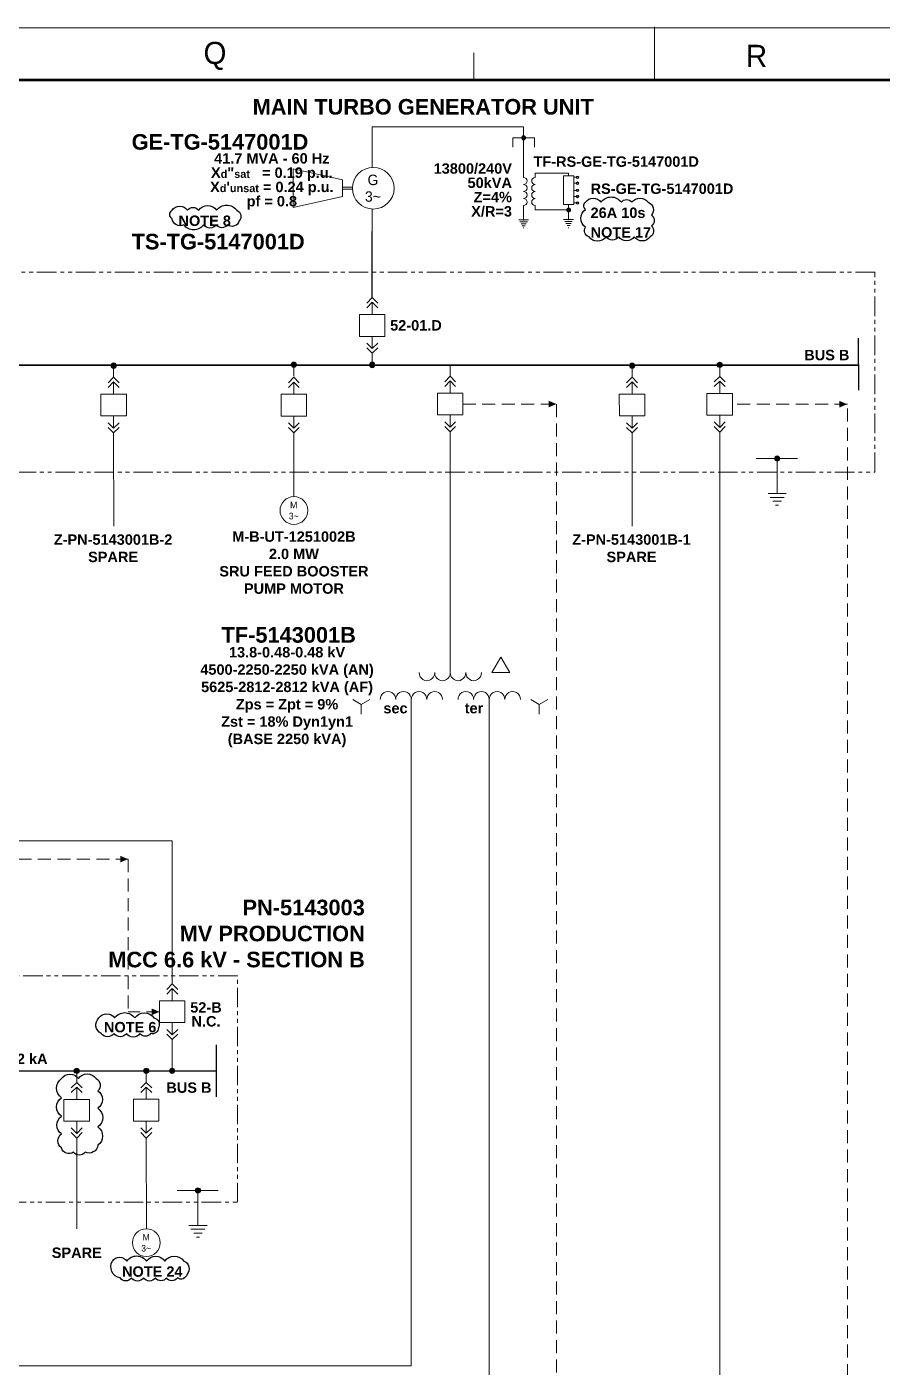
# Model space of a CAD drawing. Extents: x 0 to 1189, y 0 to 841.
# Drawn here: x 882.9 to 1047.6, y 583.4 to 841.2 of the extents above; entities that cross this region are included whole.
import ezdxf

# ---------------------------------------------------------------- set-up
doc = ezdxf.new("R2010")
doc.units = 0
doc.header["$MEASUREMENT"] = 0
for name, pattern in [('DGN2', [9.513832, 4.756916, -4.756916]), ('HIDDEN', [0.375, 0.25, -0.125]), ('PHANTOM', [2.5, 1.25, -0.25, 0.25, -0.25, 0.25, -0.25])]:
    doc.linetypes.add(name, pattern=pattern)
for name, color, linetype in [('Border', 7, 'Continuous'), ('BORDER_TEXT', 7, 'Continuous'), ('E-BOARD', 4, 'PHANTOM'), ('E-BUSBAR', 5, 'Continuous'), ('E-CONNECTION DOT', 7, 'Continuous'), ('E-CONTRL. & DATA CABLE', 9, 'HIDDEN'), ('E-NOTE TEXT', 7, 'Continuous'), ('E-POWER CABLE', 3, 'Continuous'), ('E-SYMBOL', 2, 'Continuous'), ('E-TEXT 2', 7, 'Continuous'), ('E-TEXT 3', 3, 'Continuous'), ('REV CLOUD', 1, 'Continuous')]:
    doc.layers.add(name, color=color, linetype=linetype)
doc.layers.add('Level 1', color=7, linetype='Continuous', lineweight=0)
doc.styles.add('P80-ARIAL', font='arialbd.ttf')
doc.styles.add('P80-ARIAL-1', font='arialbd.ttf')
doc.styles.add('Styledgn032', font='arialbd.ttf')
doc.styles.add('Styledgn100', font='arialbd.ttf')

# ---------------------------------------------------------------- blocks, each defined once
blk = doc.blocks.new('ATERR1')
at = {"layer": 'E-SYMBOL', "linetype": 'Continuous'}
h = blk.add_hatch(color=256, dxfattribs=at)
edge = h.paths.add_edge_path()
edge.add_arc((0, 0), 10, 0, 360)
at = {"layer": 'E-SYMBOL', "linetype": 'Continuous', "lineweight": -2}
for p, q in [((-80.3, 0), (77.9, 0)), ((0, 0), (0, -134.4)), ((-35, -134.4), (35, -134.4)), ((-26.8, -149.4), (26.8, -149.4)), ((-16.4, -164.4), (16.4, -164.4)), ((-5.8, -179.4), (5.8, -179.4))]:
    blk.add_line(p, q, dxfattribs=at)
blk.add_circle((0, 0), 10, dxfattribs=at)
blk = doc.blocks.new('AnonymousCell697')
at = {"layer": 'E-SYMBOL', "linetype": 'Continuous', "lineweight": 13}
for centre, major_axis in [((1.5, 2.58), (0, 1.54)), ((4.5, 2.58), (0, 1.54)), ((-4.5, 2.58), (0, 1.54)), ((-1.5, 2.58), (0, 1.54)), ((-12, -2.58), (0, -1.54)), ((-9, -2.58), (0, -1.54)), ((-6, -2.58), (0, -1.54)), ((-3, -2.58), (0, -1.54)), ((3, -2.58), (0, -1.54)), ((6, -2.58), (0, -1.54)), ((9, -2.57), (0, -1.54)), ((12, -2.57), (0, -1.54))]:
    blk.add_ellipse(centre, major_axis=major_axis, ratio=0.975, start_param=1.570796, end_param=4.712389, dxfattribs=at)
blk = doc.blocks.new('AnonymousCell695')
at = {"layer": 'E-SYMBOL', "linetype": 'Continuous', "lineweight": 0}
for p, q in [((-17.12, -3.56), (-18.75, -2.62)), ((-17.12, -3.56), (-15.5, -2.62)), ((-17.12, -5.43), (-17.12, -3.56)), ((17.12, -3.55), (15.5, -2.61)), ((17.12, -3.55), (18.75, -2.61)), ((17.12, -5.43), (17.12, -3.55))]:
    blk.add_line(p, q, dxfattribs=at)
at = {"layer": 'E-SYMBOL', "linetype": 'Continuous', "lineweight": 0, "flags": 128}
blk.add_lwpolyline([(9.73, 5.54), (8, 2.54), (11.46, 2.54), (9.73, 5.54)], dxfattribs=at)
at = {"layer": 'E-SYMBOL', "linetype": 'Continuous', "lineweight": 13}
blk.add_blockref('AnonymousCell697', (0, -0.04), dxfattribs=at)
at = {"layer": 'E-TEXT 2', "color": 7, "linetype": 'Continuous', "lineweight": 0, "char_height": 2, "attachment_point": 2, "rotation": 0.0158, "line_spacing_factor": 1.057056}
for s, insert, style in [('sec', (-10.54, -3.29), 'P80-ARIAL-1'), ('ter', (4.56, -3.28), 'Styledgn032')]:
    blk.add_mtext(s, dxfattribs=dict(at, insert=insert, style=style))
blk = doc.blocks.new('CONEX31')
at = {"layer": 'E-CONNECTION DOT', "linetype": 'Continuous'}
h = blk.add_hatch(color=7, dxfattribs=at)
edge = h.paths.add_edge_path()
edge.add_arc((0, 0), 10, 0, 360)
at = {"layer": 'E-CONNECTION DOT', "color": 7, "linetype": 'Continuous', "lineweight": -2}
blk.add_circle((0, 0), 10, dxfattribs=at)
blk = doc.blocks.new('MOT3PH1')
at = {"layer": 'E-SYMBOL', "linetype": 'Continuous', "lineweight": -2}
blk.add_circle((0, -53.4), 53.4, dxfattribs=at)
at = {"layer": 'E-SYMBOL', "linetype": 'Continuous', "lineweight": -2, "char_height": 25, "attachment_point": 5, "line_spacing_factor": 0.8, "style": 'P80-ARIAL-1'}
for s, insert in [('{\\Fdgn000|c0;M}', (-0.8, -32.3)), ('{\\Fdgn000|c0;3~}', (-0.8, -74.9))]:
    blk.add_mtext(s, dxfattribs=dict(at, insert=insert))
blk = doc.blocks.new('MV CB')
at = {"layer": 'E-SYMBOL', "linetype": 'Continuous', "lineweight": 13}
for p, q in [((0, -3.26), (0, -0.91)), ((0, -7.45), (0, -9.8))]:
    blk.add_line(p, q, dxfattribs=at)
at = {"layer": 'E-SYMBOL', "linetype": 'Continuous', "lineweight": 13, "flags": 128}
for points in [[(1.05, -1.05), (0, 0), (-1.05, -1.05)], [(1.05, -1.96), (0, -0.91), (-1.05, -1.96)], [(2.44, -3.26), (-2.46, -3.26), (-2.45, -7.45), (2.44, -7.45), (2.44, -3.26)], [(1.05, -8.75), (0, -9.8), (-1.05, -8.75)], [(1.05, -9.66), (0, -10.71), (-1.05, -9.66)]]:
    blk.add_lwpolyline(points, dxfattribs=at)
blk = doc.blocks.new('3PH GEN')
at = {"layer": 'E-SYMBOL', "linetype": 'Continuous', "lineweight": 13}
for p, q in [((-5.92, 1.63), (-5.92, -1.62)), ((-5.92, 0.19), (-4, 0.19)), ((-5.92, -0.19), (-4, -0.19))]:
    blk.add_line(p, q, dxfattribs=at)
at = {"layer": 'E-SYMBOL', "linetype": 'Continuous', "lineweight": 13, "flags": 128}
for points in [[(-15.39, -0.37), (-15.4, 3.7), (-5.92, 1.63)], [(-15.39, 0.37), (-15.39, -3.7), (-5.92, -1.62)]]:
    blk.add_lwpolyline(points, dxfattribs=at)
at = {"layer": 'E-SYMBOL', "linetype": 'Continuous', "lineweight": 13}
blk.add_circle((0, 0), 4.01, dxfattribs=at)
at = {"layer": 'E-SYMBOL', "linetype": 'Continuous', "lineweight": 13, "char_height": 2, "attachment_point": 5, "rotation": 0.0158, "line_spacing_factor": 0.8, "style": 'P80-ARIAL-1'}
for s, insert in [('{\\Fdgn000|c0;G}', (-0.06, 1.59)), ('{\\Fdgn000|c0;3~}', (-0.06, -1.61))]:
    blk.add_mtext(s, dxfattribs=dict(at, insert=insert))
blk = doc.blocks.new('A$C648f9ce4')
at = {"layer": 'Border', "linetype": 'Continuous', "lineweight": 0}
for p, q in [((1003.77, 841.18), (1003.77, 831.18)), ((968.95, 836.17), (968.95, 831.17))]:
    blk.add_line(p, q, dxfattribs=at)
at = {"layer": 'Border', "linetype": 'Continuous', "lineweight": 53}
blk.add_line((25, 831), (1179, 831), dxfattribs=at)
at = {"layer": 'Border', "linetype": 'Continuous', "lineweight": 0, "flags": 128}
blk.add_lwpolyline([(0, 0), (1189, 0), (1189, 841), (0, 841), (0, 0)], dxfattribs=at)
at = {"layer": 'BORDER_TEXT', "linetype": 'Continuous', "lineweight": 0, "char_height": 4.2473, "attachment_point": 5, "rotation": 0.0158, "line_spacing_factor": 0.8, "style": 'Styledgn032'}
for s, insert in [('{\\Fdgn000|c0;\\W0.99857;Q}', (919.16, 835.57)), ('{\\Fdgn000|c0;\\W0.99857;R}', (1023.37, 835.59))]:
    blk.add_mtext(s, dxfattribs=dict(at, insert=insert))
blk = doc.blocks.new('CONEX34')
at = {"layer": 'E-CONNECTION DOT', "linetype": 'Continuous'}
h = blk.add_hatch(color=7, dxfattribs=at)
edge = h.paths.add_edge_path()
edge.add_arc((0, 0), 10, 0, 360)
at = {"layer": 'E-CONNECTION DOT', "color": 7, "linetype": 'Continuous', "lineweight": 0}
blk.add_circle((0, 0), 10, dxfattribs=at)
blk = doc.blocks.new('TRAFO1')
at = {"layer": 'E-SYMBOL', "linetype": 'Continuous', "lineweight": 0}
for centre, start, end in [((-42, 0), 180, 360), ((-14, 0), 180, 360), ((14, 0), 180, 360), ((42, 0), 180, 360), ((-42, -46.9), 0, 180), ((-14, -46.9), 0, 180), ((14, -46.9), 0, 180), ((42, -46.9), 0, 180)]:
    blk.add_arc(centre, 14, start, end, dxfattribs=at)
blk = doc.blocks.new('TERRA1')
at = {"layer": 'E-SYMBOL', "linetype": 'Continuous', "lineweight": -2}
for p, q in [((0, 0), (0, -17.74)), ((-13.343, -17.74), (13.343, -17.74)), ((-10.243, -23.11), (10.243, -23.11)), ((-7.142, -28.48), (7.142, -28.48)), ((-4.046, -33.843), (4.046, -33.843)), ((-0.946, -39.213), (0.946, -39.213))]:
    blk.add_line(p, q, dxfattribs=at)
blk.add_point((0.007, -17.74), dxfattribs=at)
blk = doc.blocks.new('RESISTOR WITH TAP CHANGER')
at = {"layer": 'E-SYMBOL', "linetype": 'Continuous', "lineweight": 0}
for p, q in [((1.7, -0.26), (1, -0.26)), ((1.7, -0.26), (1, -0.26)), ((1.7, -0.26), (1, -0.26)), ((1.7, -0.26), (1, -0.26)), ((1.7, -1.41), (1, -1.41)), ((1.7, -1.41), (1, -1.41)), ((1.7, -1.41), (1, -1.41)), ((1.7, -1.41), (1, -1.41)), ((1.7, -2.77), (1, -2.77)), ((1.7, -2.77), (1, -2.77)), ((1.7, -2.77), (1, -2.77)), ((1.7, -2.77), (1, -2.77)), ((1.7, -3.93), (1, -3.93)), ((1.7, -3.93), (1, -3.93)), ((1.7, -3.93), (1, -3.93)), ((1.7, -3.93), (1, -3.93)), ((1.7, -5.2), (1, -5.2)), ((1.7, -5.2), (1, -5.2)), ((1.7, -5.2), (1, -5.2)), ((1.7, -5.2), (1, -5.2))]:
    blk.add_line(p, q, dxfattribs=at)
at = {"layer": 'E-SYMBOL', "linetype": 'Continuous', "lineweight": 13, "flags": 128}
blk.add_lwpolyline([(1, 0.01), (-1, 0.01), (-1, -5.5), (1.01, -5.5), (1, 0.01)], dxfattribs=at)
at = {"layer": 'E-SYMBOL', "linetype": 'Continuous', "lineweight": 0}
for centre in [(1.7, -0.26), (1.7, -0.26), (1.7, -0.26), (1.7, -0.26), (1.7, -1.41), (1.7, -1.41), (1.7, -1.41), (1.7, -1.41), (1.7, -2.77), (1.7, -2.77), (1.7, -2.77), (1.7, -2.77), (1.7, -3.93), (1.7, -3.93), (1.7, -3.93), (1.7, -3.93), (1.7, -5.2), (1.7, -5.2), (1.7, -5.2), (1.7, -5.2)]:
    blk.add_circle(centre, 0.25, dxfattribs=at)
blk = doc.blocks.new('A$Cf892fd55')
at = {"layer": 'E-CONNECTION DOT', "linetype": 'Continuous'}
h = blk.add_hatch(color=256, dxfattribs=at)
edge = h.paths.add_edge_path()
edge.add_arc((0, 0), 0.5, 0, 360)
at = {"layer": 'E-CONNECTION DOT', "color": 7, "linetype": 'Continuous', "lineweight": 13}
blk.add_circle((0, 0), 0.5, dxfattribs=at)
at = {"layer": 'E-CONTRL. & DATA CABLE', "lineweight": 13, "ltscale": 10}
blk.add_point((0.19, 0.01), dxfattribs=at)
at = {"layer": 'E-POWER CABLE', "linetype": 'Continuous', "lineweight": 13}
for p, q in [((0, -2.22), (0, 0)), ((0.01, -30.38), (0, -12.92))]:
    blk.add_line(p, q, dxfattribs=at)
blk.add_blockref('MV CB', (0, -2.22))

msp = doc.modelspace()

# ---------------------------------------------------------------- hatches: boundary and pattern name
at = {"layer": 'E-CONNECTION DOT', "linetype": 'Continuous'}
h = msp.add_hatch(color=256, dxfattribs=at)
edge = h.paths.add_edge_path()
edge.add_arc((899.66, 776.01), 0.5, 0, 360)
h = msp.add_hatch(color=256, dxfattribs=at)
edge = h.paths.add_edge_path()
edge.add_arc((934.34, 776.22), 0.5, 0, 360)
h = msp.add_hatch(color=256, dxfattribs=at)
edge = h.paths.add_edge_path()
edge.add_arc((949.42, 776.21), 0.5, 0, 360)
h = msp.add_hatch(color=256, dxfattribs=at)
edge = h.paths.add_edge_path()
edge.add_arc((999.43, 776.01), 0.5, 0, 360)
h = msp.add_hatch(color=256, dxfattribs=at)
edge = h.paths.add_edge_path()
edge.add_arc((1016.29, 776.18), 0.5, 0, 360)
h = msp.add_hatch(color=256, dxfattribs=at)
edge = h.paths.add_edge_path()
edge.add_arc((905.94, 640.43), 0.5, 0, 360)
h = msp.add_hatch(color=256, dxfattribs=at)
edge = h.paths.add_edge_path()
edge.add_arc((910.94, 640.43), 0.5, 0, 360)
at = {"layer": 'E-CONTRL. & DATA CABLE', "ltscale": 10}
for points in [[(984.87, 768.64), (983.38, 769.28), (983.38, 768.01)], [(1040.82, 768.61), (1039.33, 769.25), (1039.33, 767.98)], [(902.43, 681.14), (900.93, 681.77), (900.93, 680.5)], [(908.48, 651.78), (906.99, 651.14), (906.99, 652.41)]]:
    msp.add_hatch(color=256, dxfattribs=at).paths.add_polyline_path(points)

# ---------------------------------------------------------------- linework, layer by layer
at = {"layer": 'E-BOARD', "lineweight": 13, "ltscale": 3}
for points in [[(558.47, 755.56), (1046.15, 755.56), (1046.15, 793.98), (558.47, 793.98)], [(849.09, 615.16), (923.5, 615.16), (923.5, 658.69), (849.09, 658.69)]]:
    msp.add_lwpolyline(points, close=True, dxfattribs=at)
at = {"layer": 'E-BUSBAR', "linetype": 'Continuous', "lineweight": 30}
for p, q in [((1042.96, 781.3), (1042.97, 771.3)), ((919.41, 645.43), (919.41, 635.43)), ((828.3, 640.42), (919.41, 640.44))]:
    msp.add_line(p, q, dxfattribs=at)
at = {"layer": 'E-BUSBAR', "linetype": 'Continuous', "lineweight": 40}
msp.add_line((581.2, 776.06), (1042.93, 776.18), dxfattribs=at)
at = {"layer": 'E-CONNECTION DOT', "color": 7, "linetype": 'Continuous', "lineweight": 13}
for centre in [(899.66, 776.01), (934.34, 776.22), (949.42, 776.21), (999.43, 776.01), (1016.29, 776.18), (905.94, 640.43), (910.94, 640.43)]:
    msp.add_circle(centre, 0.5, dxfattribs=at)
at = {"layer": 'E-CONTRL. & DATA CABLE', "lineweight": 0, "ltscale": 10}
for p, q in [((966.86, 768.64), (984.88, 768.64)), ((984.88, 768.64), (984.88, 581.69)), ((806.34, 681.15), (902.43, 681.15)), ((902.43, 681.15), (902.43, 651.78)), ((908.48, 651.78), (902.43, 651.78))]:
    msp.add_line(p, q, dxfattribs=at)
msp.add_lwpolyline([(978.76, 296.2), (1040.87, 296.2), (1040.87, 315.3), (1040.91, 315.3), (1040.91, 768.61), (1018.73, 768.61)], dxfattribs=at)
at = {"layer": 'E-POWER CABLE', "linetype": 'Continuous', "lineweight": 13}
for p, q in [((949.42, 821.95), (949.42, 814.12)), ((978.55, 821.95), (949.42, 821.95)), ((978.55, 821.95), (978.55, 820.42)), ((978.55, 820.42), (978.56, 812.22)), ((980.77, 812.22), (980.77, 813.05)), ((987.2, 813.05), (980.77, 813.05)), ((987.2, 812.5), (987.2, 813.05)), ((978.56, 806.8), (978.56, 805.35)), ((980.77, 806.8), (980.77, 805.97)), ((949.43, 806.11), (949.43, 789.11)), ((987.22, 805.97), (980.77, 805.97)), ((949.43, 778.39), (949.43, 776.11)), ((899.66, 773.8), (899.66, 776.01)), ((934.34, 774), (934.34, 776.22)), ((964.42, 773.99), (964.42, 776.21)), ((999.43, 773.8), (999.43, 776.01)), ((1016.29, 773.96), (1016.29, 776.18)), ((899.67, 745.13), (899.66, 763.09)), ((934.35, 750.84), (934.35, 763.3)), ((964.45, 716.95), (964.43, 763.28)), ((999.44, 745.13), (999.43, 763.09)), ((1016.32, 338.8), (1016.3, 763.25)), ((956.94, 711.83), (956.94, 583.72)), ((971.94, 711.84), (971.94, 561.14)), ((910.94, 646.43), (910.94, 640.43)), ((905.94, 638.21), (905.94, 640.43)), ((905.95, 610.05), (905.94, 627.51)), ((956.94, 583.72), (574.01, 583.72))]:
    msp.add_line(p, q, dxfattribs=at)
at = {"layer": 'E-POWER CABLE', "linetype": 'Continuous', "lineweight": 13, "ltscale": 0.25}
for p, q in [((987.2, 805.4), (987.2, 807)), ((814.41, 684.66), (910.93, 684.66)), ((910.93, 657.14), (910.93, 684.66))]:
    msp.add_line(p, q, dxfattribs=at)
at = {"layer": 'E-POWER CABLE'}
msp.add_line((949.43, 789.11), (949.43, 801.84), dxfattribs=at)
at = {"layer": 'E-SYMBOL', "linetype": 'Continuous', "lineweight": 13, "flags": 128}
msp.add_lwpolyline([(980.63, 818.04), (980.63, 819.83), (976.45, 819.83), (976.46, 818.04)], dxfattribs=at)
at = {"layer": 'REV CLOUD'}
for points in [[(910.89, 805.9, -0.520567), (913.87, 805.9, -0.520567), (916.02, 805.9, -0.520567), (919.47, 805.9, -0.520567), (923.35, 805.9, -0.520567), (923.83, 803.84, -0.520567), (921.56, 803.1, -0.520567), (919.43, 803.1, -0.520567), (916.97, 803.1, -0.520567), (913.17, 803.1, -0.520567), (910.89, 804.28, -0.520567)], [(990.47, 807.44, -0.520567), (993.43, 807.44, -0.520567), (997.36, 807.44, -0.520567), (999.41, 807.44, -0.520567), (1002.53, 807.44, -0.520567), (1003.16, 804.99, -0.520567), (1003.16, 802.91, -0.520567), (1002.9, 800.79, -0.520567), (999.86, 800.79, -0.520567), (996.87, 800.79, -0.520567), (994.38, 800.79, -0.520567), (991.14, 800.79, -0.520567), (990.47, 802.63, -0.520567), (990.47, 806.08, -0.520567)], [(896.82, 650.6, -0.520567), (899.84, 650.6, -0.520567), (903.73, 650.6, -0.520567), (907.42, 650.6, -0.520567), (908.27, 648.74, -0.520567), (906.78, 647.6, -0.520567), (904.72, 647.6, -0.520567), (902.13, 647.6, -0.520567), (899.73, 647.6, -0.520567), (897.26, 647.6, -0.520567)], [(889.61, 638.94, -0.520567), (892.87, 638.94, -0.520567), (896.27, 638.94, -0.520567), (896.62, 636.59, -0.520567), (896.62, 633.22, -0.520567), (896.62, 629.65, -0.520567), (896.62, 626.14, -0.520567), (894.17, 624.79, -0.520567), (891.94, 624.79, -0.520567), (889.61, 625.6, -0.520567), (889.61, 628.29, -0.520567), (889.61, 631.7, -0.520567), (889.61, 635.25, -0.520567)], [(899.42, 603.85, -0.520567), (902.19, 603.85, -0.520567), (905.99, 603.85, -0.520567), (909.51, 603.85, -0.520567), (913.15, 603.85, -0.520567), (913.79, 601.3, -0.520567), (911.92, 600.6, -0.520567), (909.81, 600.6, -0.520567), (907.71, 600.6, -0.520567), (905.43, 600.6, -0.520567), (903.08, 600.6, -0.520567), (900.89, 600.6, -0.520567)]]:
    msp.add_lwpolyline(points, format="xyb", close=True, dxfattribs=at)

# ---------------------------------------------------------------- block references
for name, p in [('3PH GEN', (949.62, 810.14)), ('RESISTOR WITH TAP CHANGER', (987.2, 812.5)), ('MV CB', (949.43, 789.11)), ('MV CB', (899.66, 773.8)), ('MV CB', (934.34, 773.79)), ('MV CB', (964.42, 773.99)), ('MV CB', (999.43, 773.8)), ('MV CB', (1016.29, 773.96)), ('MV CB', (910.93, 657.14)), ('MV CB', (905.94, 638.21))]:
    msp.add_blockref(name, p)
at = {"color": 7, "linetype": 'Continuous', "lineweight": 0}
msp.add_blockref('AnonymousCell695', (964.44, 714.45), dxfattribs=at)
at = {"color": 1}
msp.add_blockref('A$Cf892fd55', (892.55, 640.42), dxfattribs=at)
at = {"layer": 'Border'}
msp.add_blockref('A$C648f9ce4', (0, 0), dxfattribs=at)
at = {"layer": 'Level 1', "color": 7, "linetype": 'Continuous', "lineweight": 13, "extrusion": (0, 0, -1), "xscale": 0.03774705684750002, "yscale": 0.03871493010000003, "zscale": -0.06288975000000001, "rotation": 359.9841592743838}
for p in [(-978.54, 819.83), (-987.22, 805.97)]:
    msp.add_blockref('CONEX34', p, dxfattribs=at)
at = {"layer": 'Level 1', "color": 5, "linetype": 'DGN2', "lineweight": 13, "extrusion": (0, 0, -1), "zscale": -0.06288975000000001}
for name, p, xscale, yscale, rotation in [('TRAFO1', (-980.77, 809.51), 0.04839366262500002, 0.04718382105937503, 89.98415927440303), ('TERRA1', (-978.56, 805.35), 0.07077573158906253, 0.07259049393750001, 359.9841592744069), ('TERRA1', (-987.2, 805.4), 0.07077573158906253, 0.07259049393750001, 359.9841592744069)]:
    msp.add_blockref(name, p, dxfattribs=dict(at, xscale=xscale, yscale=yscale, rotation=rotation))
at = {"layer": 'Level 1', "color": 7, "linetype": 'Continuous', "lineweight": 13, "xscale": 0.05000000000000002, "yscale": 0.05000000000000002, "zscale": 0.05000000000000002, "rotation": 0.01584072561617136}
for p in [(949.42, 776.12), (905.94, 640.43), (910.94, 640.43)]:
    msp.add_blockref('CONEX31', p, dxfattribs=at)
at = {"layer": 'Level 1', "color": 1, "linetype": 'Continuous', "lineweight": 13, "rotation": 0.01584072561617136}
for name, p, xscale, yscale, zscale in [('ATERR1', (1027.34, 758.16), 0.05000000000000002, 0.05000000000000002, 0.05000000000000002), ('MOT3PH1', (934.35, 750.84), 0.05000000000000006, 0.05000000000000006, 0.05000000000000006), ('ATERR1', (915.88, 617.43), 0.05000000000000002, 0.05000000000000002, 0.05000000000000002), ('MOT3PH1', (905.95, 610.05), 0.05000000000000006, 0.05000000000000006, 0.05000000000000006)]:
    msp.add_blockref(name, p, dxfattribs=dict(at, xscale=xscale, yscale=yscale, zscale=zscale))

# ---------------------------------------------------------------- texts
at = {"layer": 'E-NOTE TEXT', "linetype": 'Continuous', "lineweight": 0, "char_height": 2, "attachment_point": 7, "rotation": 0.0158, "line_spacing_factor": 0.8, "style": 'Styledgn100'}
for s, insert in [('NOTE 8', (912.14, 802.86)), ('NOTE 17', (991.44, 800.62)), ('NOTE 6', (897.79, 647.8)), ('NOTE 24', (901.27, 600.8))]:
    msp.add_mtext(s, dxfattribs=dict(at, insert=insert))
at = {"layer": 'E-NOTE TEXT', "linetype": 'Continuous', "lineweight": 0, "insert": (991.44, 804.4), "char_height": 2, "width": 24.5171, "attachment_point": 7, "rotation": 0.0158, "line_spacing_factor": 0.8, "style": 'Styledgn100'}
msp.add_mtext('26A 10s', dxfattribs=at)
at = {"layer": 'E-TEXT 2', "linetype": 'Continuous', "lineweight": 0, "char_height": 2, "rotation": 0.0158}
for s, insert, attachment_point, line_spacing_factor, style in [('\\pxqc;41.7 MVA - 60 Hz\\PX{\\H0.75x;d}"{\\H0.75x;sat    }= 0.19 p.u.\\PX{\\H0.75x;d}\'{\\H0.75x;unsat} = 0.24 p.u.\\Ppf = 0.8', (918.22, 806.04), 7, 0.822995, 'P80-ARIAL'), ('TF-RS-GE-TG-5147001D', (980.46, 815.24), 4, 0.8, 'Styledgn100'), ('BUS B', (1041.25, 778.05), 6, 0.8, 'Styledgn100'), ('\\pxsm1;M-B-UT-1251002B\\P2.0 MW\\PSRU FEED BOOSTER\\PPUMP MOTOR', (934.35, 744.16), 2, 0.8, 'Styledgn100'), ('52-B\\PN.C.', (917.43, 651.27), 5, 0.8, 'Styledgn100'), ('Ik=31.5 kA / 1 s - Ip=82 kA', (869.93, 642.43), 5, 0.8, 'P80-ARIAL'), ('BUS B', (914.15, 637.19), 5, 0.8, 'Styledgn100'), ('SPARE', (892.56, 605.44), 5, 0.8, 'Styledgn032')]:
    msp.add_mtext(s, dxfattribs=dict(at, insert=insert, attachment_point=attachment_point, line_spacing_factor=line_spacing_factor, style=style))
for s, insert, width, attachment_point, line_spacing_factor, style in [('\\pxqr;13800/240V\\P50kVA\\PZ=4%\\PX/R=3', (976.31, 809.79), 34.2169, 6, 0.822995, 'P80-ARIAL'), ('RS-GE-TG-5147001D', (991.44, 810.03), 27.2688, 4, 0.8, 'Styledgn100'), ('52-01.D', (952.87, 783.76), 11.7859, 4, 0.8, 'Styledgn100'), ('\\pxsm1;Z-PN-5143001B-2\\PSPARE', (899.55, 740.9), 25.2236, 5, 0.8, 'P80-ARIAL-1'), ('\\pxsm1;Z-PN-5143001B-1\\PSPARE', (999.32, 740.9), 25.2236, 5, 0.8, 'P80-ARIAL-1')]:
    msp.add_mtext(s, dxfattribs=dict(at, insert=insert, width=width, attachment_point=attachment_point, line_spacing_factor=line_spacing_factor, style=style))
at = {"layer": 'E-TEXT 2', "linetype": 'Continuous', "lineweight": 13, "insert": (908.65, 721.92), "char_height": 2, "width": 48.7582, "attachment_point": 1, "style": 'Styledgn100'}
msp.add_mtext('\\pxqc;13.8-0.48-0.48 kV\\P4500-2250-2250 kVA (AN)\\P5625-2812-2812 kVA (AF)\\PZps = Zpt = 9%\\PZst = 18% Dyn1yn1\\P(BASE 2250 kVA)', dxfattribs=at)
at = {"layer": 'E-TEXT 3', "linetype": 'Continuous', "lineweight": 0, "char_height": 3, "rotation": 0.0158, "line_spacing_factor": 0.8}
for s, insert, attachment_point, style in [('MAIN TURBO GENERATOR UNIT', (926.41, 824.25), 7, 'P80-ARIAL'), ('GE-TG-5147001D', (903.12, 817.51), 7, 'P80-ARIAL'), ('\\P\\PTS-TG-5147001D', (903.12, 798.33), 7, 'P80-ARIAL'), ('TF-5143001B', (933.35, 724.23), 5, 'Styledgn100'), ('\\pxsm1,qr;PN-5143003\\PMV PRODUCTION\\PMCC 6.6 kV - SECTION B', (898.63, 660.28), 7, 'Styledgn100')]:
    msp.add_mtext(s, dxfattribs=dict(at, insert=insert, attachment_point=attachment_point, style=style))

doc.saveas('drawing.dxf')
